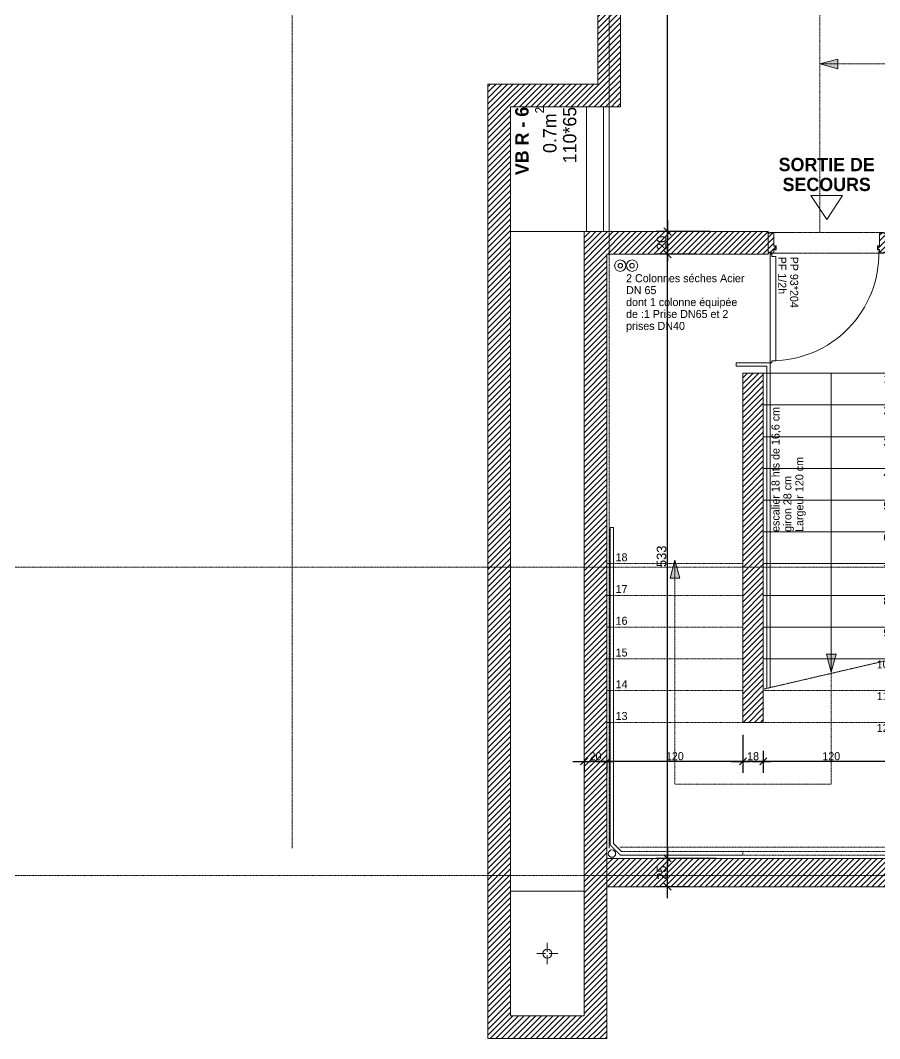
# Model space of a CAD drawing. Header units: centimetres. Extents: x -14085 to 643619, y -47998 to 35592.
# Drawn here: x 6557 to 7315, y 3117 to 4016 of the extents above; entities that cross this region are included whole.
import ezdxf

# ---------------------------------------------------------------- set-up
doc = ezdxf.new("R2010")
doc.units = ezdxf.units.CM
doc.header["$PDMODE"] = 1
doc.header["$PDSIZE"] = -2
for name, pattern in [('ISO-02', [0.75, 0.6, -0.15]), ('Style de ligne -13', [0.147638, 0.098425, -0.049213]), ('Style de ligne -6', [1.04164, 0.625, -0.20828, 0.06943, -0.13893]), ('VW-01', [0.41656, 0.20828, -0.20828])]:
    doc.linetypes.add(name, pattern=pattern)
doc.layers.get('0').update_dxf_attribs({"lineweight": 18, "true_color": 0x848484})
doc.layers.add('01_cote_gen', color=4, linetype='Continuous')
doc.layers.add('AA_COTES', color=2, linetype='Continuous')
for name, color, linetype, lineweight in [('B GÈnÈral_Hatch', 7, 'Continuous', 5), ('B Général', 7, 'Continuous', 5), ('C ANNOTATIONS-cotation', 7, 'Continuous', 5), ('C ANNOTATIONS-cotation_Hatch', 7, 'Continuous', 5), ('C ANNOTATIONS-prestations', 7, 'Continuous', 5), ('C ANNOTATIONS-texte', 7, 'Continuous', 5)]:
    doc.layers.add(name, color=color, linetype=linetype, lineweight=lineweight)
doc.layers.add('C ANNOTATIONS-axes', color=1, linetype='ISO-02', lineweight=13, true_color=0xff0000)
doc.layers.add('C ANNOTATIONS-axes horizontaux', color=1, linetype='VW-01', lineweight=13, true_color=0xff0000)
doc.styles.add('Eurostile', font='')
doc.styles.add('Eurostile (bold)', font='')
doc.styles.add('STYLE2', font='ARIALN.TTF')
doc.styles.get('Eurostile').set_extended_font_data('Eurostile')
doc.styles.get('Eurostile (bold)').set_extended_font_data('Eurostile', bold=True)
doc.dimstyles.new('100é', dxfattribs={"dimtxt": 8.470801, "dimasz": 6.232178, "dimexe": 10, "dimexo": 25, "dimgap": 1, "dimtad": 1, "dimdec": 1, "dimtxsty": 'Eurostile', "dimblk": 'VW_SLASH', "dimblk1": 'VW_SLASH', "dimblk2": 'VW_SLASH', "dimcen": 0, "dimdle": 10, "dimazin": 0, "dimtfac": 1, "dimtdec": 1, "dimtix": 1, "dimtmove": 0, "dimatfit": 0, "dimldrblk": 'VW_FILLEDARROW', "dimfxl": 50.8, "dimfxlon": 1, "dimfrac": 2, "dimtolj": 1, "dimarcsym": 0})
doc.dimstyles.new('JB50', dxfattribs={"dimscale": 0.1, "dimtxt": 150, "dimasz": 15, "dimexe": 0.1, "dimexo": 0.1, "dimgap": 0.09, "dimtad": 1, "dimdec": 1, "dimdsep": 46, "dimtxsty": 'STYLE2', "dimblk1": 'BOND_G', "dimblk2": 'BOND_D', "dimsah": 1, "dimcen": 1.5, "dimdle": 0.01, "dimse1": 1, "dimse2": 1, "dimclrd": 4, "dimclre": 2, "dimclrt": 6, "dimazin": 2, "dimtfac": 2.333333, "dimtdec": 1, "dimtix": 1, "dimtmove": 2, "dimatfit": 3, "dimldrblk": 'BOND_G', "dimfxl": 1, "dimtolj": 1, "dimtzin": 0, "dimarcsym": 0})
pattern_1 = [(45, (0, 0), (2.4253472, -2.6458333), [])]

# ---------------------------------------------------------------- blocks, each defined once
blk = doc.blocks.new('Groupe-1')
at = {"layer": 'B GÈnÈral_Hatch', "linetype": 'Continuous', "lineweight": 0}
blk.add_hatch(color=7, dxfattribs=at).paths.add_polyline_path([(7276.74, 3456.58), (7272.48, 3440.7), (7268.23, 3456.58)])
at = {"layer": 'C ANNOTATIONS-cotation_Hatch', "linetype": 'Continuous', "lineweight": 0}
blk.add_hatch(color=7, dxfattribs=at).paths.add_polyline_path([(7130.23, 3523.51), (7134.48, 3539.39), (7138.74, 3523.51)])
at = {"layer": 'B Général', "color": 7, "linetype": 'Continuous'}
for p, q in [((7212.48, 3704.39), (7332.48, 3704.39)), ((7272.48, 3704.39), (7272.48, 3440.7)), ((7212.48, 3676.39), (7332.48, 3676.39)), ((7212.48, 3648.39), (7332.48, 3648.39)), ((7212.48, 3620.39), (7332.48, 3620.39)), ((7212.48, 3592.39), (7332.48, 3592.39)), ((7212.48, 3564.39), (7332.48, 3564.39)), ((7212.48, 3536.39), (7332.48, 3536.39)), ((7212.48, 3508.39), (7332.48, 3508.39)), ((7212.48, 3480.39), (7332.48, 3480.39)), ((7212.48, 3452.39), (7332.48, 3452.39))]:
    blk.add_line(p, q, dxfattribs=at)
at = {"layer": 'B Général', "color": 7, "linetype": 'VW-01'}
for p, q in [((7074.48, 3536.39), (7194.48, 3536.39)), ((7074.48, 3508.39), (7194.48, 3508.39)), ((7074.48, 3480.39), (7194.48, 3480.39)), ((7074.48, 3452.39), (7194.48, 3452.39)), ((7212.48, 3425.68), (7332.48, 3453.55)), ((7074.48, 3424.39), (7194.48, 3424.39)), ((7212.48, 3424.39), (7332.48, 3424.39)), ((7074.48, 3396.39), (7194.48, 3396.39)), ((7212.48, 3396.39), (7332.48, 3396.39))]:
    blk.add_line(p, q, dxfattribs=at)
at = {"layer": 'B Général', "color": 7, "linetype": 'Continuous', "lineweight": 5, "flags": 128}
blk.add_lwpolyline([(7332.48, 3736.39), (7332.48, 3276.39), (7074.48, 3276.39), (7074.48, 3568.28)], dxfattribs=at)
for points in [[(7326.54, 3736.39), (7326.51, 3452.16), (7329.48, 3452.85), (7329.48, 3736.39)], [(7218.43, 3713.57), (7188.54, 3713.57), (7188.54, 3710.62), (7215.49, 3710.62), (7215.49, 3695.2), (7215.49, 3695.2), (7215.49, 3426.38), (7218.46, 3427.07)]]:
    blk.add_lwpolyline(points, close=True, dxfattribs=at)
at = {"layer": 'B Général', "color": 7, "linetype": 'Continuous', "flags": 128}
blk.add_lwpolyline([(7332.48, 3453.55), (7332.48, 3704.39), (7212.48, 3704.39), (7212.48, 3425.68)], dxfattribs=at)
at = {"layer": 'B Général', "color": 7, "linetype": 'VW-01', "flags": 128}
blk.add_lwpolyline([(7329.48, 3452.85), (7326.51, 3452.16), (7326.48, 3282.39), (7087.56, 3282.39), (7080.48, 3289.46), (7080.48, 3568.28), (7077.48, 3568.28), (7077.48, 3288.22), (7086.31, 3279.39), (7329.48, 3279.39)], close=True, dxfattribs=at)
at = {"layer": 'B Général', "color": 7, "lineweight": 5, "flags": 128}
blk.add_lwpolyline([(7276.74, 3456.58), (7272.48, 3440.7), (7268.23, 3456.58)], close=True, dxfattribs=at)
at = {"layer": 'B Général', "color": 7, "linetype": 'Continuous', "lineweight": 5}
blk.add_circle((7079, 3280.64), 3.25, dxfattribs=at)
at = {"layer": 'C ANNOTATIONS-cotation', "color": 7, "linetype": 'VW-01', "lineweight": 5, "flags": 128}
blk.add_lwpolyline([(7080.48, 3289.46), (7080.48, 3568.28), (7077.48, 3568.28), (7077.48, 3288.22), (7086.31, 3279.39), (7194.48, 3279.39), (7194.48, 3282.39), (7087.56, 3282.39)], close=True, dxfattribs=at)
at = {"layer": 'C ANNOTATIONS-cotation', "color": 7, "lineweight": 5, "flags": 128}
blk.add_lwpolyline([(7130.23, 3523.51), (7134.48, 3539.39), (7138.74, 3523.51)], close=True, dxfattribs=at)
at = {"layer": 'C ANNOTATIONS-cotation', "color": 7, "linetype": 'VW-01', "lineweight": 5, "flags": 128}
blk.add_lwpolyline([(7134.48, 3539.39), (7134.48, 3342), (7272.48, 3342), (7272.48, 3440.78)], dxfattribs=at)
at = {"layer": 'C ANNOTATIONS-prestations', "attachment_point": 2, "line_spacing_factor": 0.894142, "style": 'Eurostile'}
for s, insert, char_height in [('1', (7321.04, 3703.09), 7.06), ('2', (7321.04, 3675.09), 7.06), ('3', (7321.04, 3647.09), 7.06), ('4', (7321.04, 3619.09), 7.06), ('5', (7321.04, 3591.09), 7.06), ('6', (7321.04, 3563.09), 7.06), ('18', (7087.47, 3545.56), 7.059), ('7', (7321.04, 3535.09), 7.06), ('17', (7087.47, 3517.56), 7.059), ('8', (7321.04, 3507.09), 7.06), ('16', (7087.47, 3489.56), 7.059), ('9', (7321.04, 3479.09), 7.06), ('15', (7087.47, 3461.56), 7.059), ('10', (7317.79, 3451.09), 7.059), ('14', (7087.47, 3433.56), 7.059), ('11', (7317.79, 3423.09), 7.059), ('13', (7087.47, 3405.56), 7.059), ('12', (7317.79, 3395.09), 7.059)]:
    blk.add_mtext(s, dxfattribs=dict(at, insert=insert, char_height=char_height))
blk = doc.blocks.new('PP 93_204 PF1_2h mur20')
at = {"layer": 'B GÈnÈral_Hatch', "linetype": 'Continuous', "lineweight": 5}
h = blk.add_hatch(dxfattribs=at)
h.set_pattern_fill('50_BETON', style=0, pattern_type=2)
h.set_pattern_definition(pattern_1)
edge = h.paths.add_edge_path()
edge.add_line((-51.6, -8.95), (-50.94, -8.37))
edge.add_line((-50.94, -8.37), (-50.93, -8.36))
edge.add_arc((-50.79, -8.52), 0.2, 48.99091, 131.00909, ccw=False)
edge.add_line((-50.66, -8.36), (-50.65, -8.37))
edge.add_line((-50.65, -8.37), (-50.1, -8.86))
edge.add_line((-50.1, -8.86), (-50.1, -8.86))
edge.add_arc((-50.06, -8.82), 0.05, 228.99091, 270)
edge.add_line((-50.06, -8.87), (-50.06, -8.87))
edge.add_line((-50.06, -8.87), (-46.7, -8.87))
edge.add_line((-46.7, -8.87), (-46.69, -8.87))
edge.add_arc((-46.69, -8.83), 0.0435, 270, 360)
edge.add_line((-46.65, -8.83), (-46.65, 2.7))
edge.add_arc((-46.48, 2.7), 0.174, 90, 180, ccw=False)
edge.add_line((-46.48, 2.87), (-46.45, 2.87))
edge.add_line((-46.45, 2.87), (-44.9, 2.87))
edge.add_line((-44.9, 2.87), (-44.89, 2.87))
edge.add_arc((-44.89, 2.91), 0.0435, 270, 360)
edge.add_line((-44.85, 2.91), (-44.85, 5.96))
edge.add_arc((-44.89, 5.96), 0.0435, 0, 90)
edge.add_line((-44.89, 6), (-44.9, 6))
edge.add_line((-44.9, 6), (-46.45, 6))
edge.add_line((-46.45, 6), (-46.48, 6))
edge.add_arc((-46.48, 6.17), 0.174, 180, 270, ccw=False)
edge.add_line((-46.65, 6.17), (-46.65, 8.83))
edge.add_arc((-46.69, 8.83), 0.0435, 0, 90)
edge.add_line((-46.69, 8.87), (-46.7, 8.87))
edge.add_line((-46.7, 8.87), (-50.06, 8.87))
edge.add_line((-50.06, 8.87), (-50.06, 8.87))
edge.add_arc((-50.06, 8.82), 0.05, 90, 131.00909)
edge.add_line((-50.1, 8.86), (-50.1, 8.86))
edge.add_line((-50.1, 8.86), (-50.65, 8.37))
edge.add_line((-50.65, 8.37), (-50.66, 8.37))
edge.add_arc((-50.79, 8.52), 0.2, 233.09668, 311.00909, ccw=False)
edge.add_line((-50.91, 8.36), (-50.92, 8.36))
edge.add_line((-50.92, 8.36), (-51.44, 8.81))
edge.add_line((-51.44, 8.81), (-51.44, 8.81))
edge.add_line((-51.44, 8.81), (-51.6, 8.95))
edge.add_line((-51.6, 8.95), (-51.6, -8.95))
h = blk.add_hatch(dxfattribs=at)
h.set_pattern_fill('50_BETON', style=0, pattern_type=2)
h.set_pattern_definition(pattern_1)
edge = h.paths.add_edge_path()
edge.add_line((51.6, -8.95), (50.94, -8.37))
edge.add_line((50.94, -8.37), (50.93, -8.36))
edge.add_arc((50.79, -8.52), 0.2, 48.99091, 131.00909)
edge.add_line((50.66, -8.36), (50.65, -8.37))
edge.add_line((50.65, -8.37), (50.1, -8.86))
edge.add_line((50.1, -8.86), (50.1, -8.86))
edge.add_arc((50.06, -8.82), 0.05, 270, 311.00909, ccw=False)
edge.add_line((50.06, -8.87), (50.06, -8.87))
edge.add_line((50.06, -8.87), (46.7, -8.87))
edge.add_line((46.7, -8.87), (46.69, -8.87))
edge.add_arc((46.69, -8.83), 0.0435, 180, 270, ccw=False)
edge.add_line((46.65, -8.83), (46.65, 2.7))
edge.add_arc((46.48, 2.7), 0.174, 0, 90)
edge.add_line((46.48, 2.87), (46.45, 2.87))
edge.add_line((46.45, 2.87), (44.9, 2.87))
edge.add_line((44.9, 2.87), (44.89, 2.87))
edge.add_arc((44.89, 2.91), 0.0435, 180, 270, ccw=False)
edge.add_line((44.85, 2.91), (44.85, 5.96))
edge.add_arc((44.89, 5.96), 0.0435, 90, 180, ccw=False)
edge.add_line((44.89, 6), (44.9, 6))
edge.add_line((44.9, 6), (46.45, 6))
edge.add_line((46.45, 6), (46.48, 6))
edge.add_arc((46.48, 6.17), 0.174, 270, 360)
edge.add_line((46.65, 6.17), (46.65, 8.83))
edge.add_arc((46.69, 8.83), 0.0435, 90, 180, ccw=False)
edge.add_line((46.69, 8.87), (46.7, 8.87))
edge.add_line((46.7, 8.87), (50.06, 8.87))
edge.add_line((50.06, 8.87), (50.06, 8.87))
edge.add_arc((50.06, 8.82), 0.05, 48.99091, 90, ccw=False)
edge.add_line((50.1, 8.86), (50.1, 8.86))
edge.add_line((50.1, 8.86), (50.65, 8.37))
edge.add_line((50.65, 8.37), (50.66, 8.37))
edge.add_arc((50.79, 8.52), 0.2, 228.99091, 306.90332)
edge.add_line((50.91, 8.36), (50.92, 8.36))
edge.add_line((50.92, 8.36), (51.44, 8.81))
edge.add_line((51.44, 8.81), (51.44, 8.81))
edge.add_line((51.44, 8.81), (51.6, 8.95))
edge.add_line((51.6, 8.95), (51.6, -8.95))
at = {"layer": 'B Général', "linetype": 'Style de ligne -13', "lineweight": 5}
for p, q in [((46.7, 9), (-46.7, 9)), ((46.7, -9), (-46.7, -9))]:
    blk.add_line(p, q, dxfattribs=at)
at = {"layer": 'B Général', "color": 7, "linetype": 'Continuous', "lineweight": 5, "flags": 128}
blk.add_lwpolyline([(45, 12), (48.5, 12), (48.5, 10), (50, 10), (50.01, 106), (48.51, 106), (48.51, 104), (45.01, 104)], close=True, dxfattribs=at)
at = {"layer": 'B Général', "linetype": 'Continuous', "lineweight": 5, "flags": 128}
for points in [[(-46.5, 8.83), (-46.5, 6.17, 0.414214), (-46.46, 6.13), (-46.45, 6.13), (-44.9, 6.13), (-44.87, 6.13, -0.414214), (-44.7, 5.96), (-44.7, 2.91, -0.414214), (-44.87, 2.74), (-44.9, 2.74), (-46.45, 2.74), (-46.46, 2.74, 0.414214), (-46.5, 2.7), (-46.5, -8.83, -0.414214), (-46.67, -9), (-46.7, -9), (-50.06, -9), (-50.07, -9, -0.18087), (-50.2, -8.95), (-50.2, -8.95), (-50.76, -8.47), (-50.76, -8.46, 0.373975), (-50.83, -8.46), (-50.83, -8.47), (-51.49, -9.04), (-51.6, -8.95), (-50.94, -8.37), (-50.93, -8.36, -0.373975), (-50.66, -8.36), (-50.65, -8.37), (-50.1, -8.86), (-50.1, -8.86, 0.18087), (-50.06, -8.87), (-50.06, -8.87), (-46.7, -8.87), (-46.69, -8.87, 0.414214), (-46.65, -8.83), (-46.65, 2.7, -0.414214), (-46.48, 2.87), (-46.45, 2.87), (-44.9, 2.87), (-44.89, 2.87, 0.414214), (-44.85, 2.91), (-44.85, 5.96, 0.414214), (-44.89, 6), (-44.9, 6), (-46.45, 6), (-46.48, 6, -0.414214), (-46.65, 6.17), (-46.65, 8.83, 0.414214), (-46.69, 8.87), (-46.7, 8.87), (-50.06, 8.87), (-50.06, 8.87, 0.18087), (-50.1, 8.86), (-50.1, 8.86), (-50.65, 8.37), (-50.66, 8.37, -0.353689), (-50.91, 8.36), (-50.92, 8.36), (-51.44, 8.81), (-51.44, 8.81), (-51.6, 8.95), (-51.49, 9.04), (-50.88, 8.51, 0.385556), (-50.77, 8.46), (-50.76, 8.47), (-50.2, 8.95), (-50.2, 8.95, -0.18087), (-50.07, 9), (-50.06, 9), (-46.7, 9), (-46.67, 9, -0.414214)], [(46.5, 8.83), (46.5, 6.17, -0.414214), (46.46, 6.13), (46.45, 6.13), (44.9, 6.13), (44.87, 6.13, 0.414214), (44.7, 5.96), (44.7, 2.91, 0.414214), (44.87, 2.74), (44.9, 2.74), (46.45, 2.74), (46.46, 2.74, -0.414214), (46.5, 2.7), (46.5, -8.83, 0.414214), (46.67, -9), (46.7, -9), (50.06, -9), (50.07, -9, 0.18087), (50.2, -8.95), (50.2, -8.95), (50.76, -8.47), (50.76, -8.46, -0.373975), (50.83, -8.46), (50.83, -8.47), (51.49, -9.04), (51.6, -8.95), (50.94, -8.37), (50.93, -8.36, 0.373975), (50.66, -8.36), (50.65, -8.37), (50.1, -8.86), (50.1, -8.86, -0.18087), (50.06, -8.87), (50.06, -8.87), (46.7, -8.87), (46.69, -8.87, -0.414214), (46.65, -8.83), (46.65, 2.7, 0.414214), (46.48, 2.87), (46.45, 2.87), (44.9, 2.87), (44.89, 2.87, -0.414214), (44.85, 2.91), (44.85, 5.96, -0.414214), (44.89, 6), (44.9, 6), (46.45, 6), (46.48, 6, 0.414214), (46.65, 6.17), (46.65, 8.83, -0.414214), (46.69, 8.87), (46.7, 8.87), (50.06, 8.87), (50.06, 8.87, -0.18087), (50.1, 8.86), (50.1, 8.86), (50.65, 8.37), (50.66, 8.37, 0.353689), (50.91, 8.36), (50.92, 8.36), (51.44, 8.81), (51.44, 8.81), (51.6, 8.95), (51.49, 9.04), (50.88, 8.51, -0.385556), (50.77, 8.46), (50.76, 8.47), (50.2, 8.95), (50.2, 8.95, 0.18087), (50.07, 9), (50.06, 9), (46.7, 9), (46.67, 9, 0.414214)]]:
    blk.add_lwpolyline(points, format="xyb", close=True, dxfattribs=at)
at = {"layer": 'B Général', "color": 250, "linetype": 'Continuous', "lineweight": 5, "true_color": 0x444444, "flags": 128}
blk.add_lwpolyline([(0, -20.5), (-14, -41.85), (14, -41.85)], close=True, dxfattribs=at)
at = {"layer": 'B Général', "linetype": 'Continuous', "lineweight": 5}
blk.add_circle((48.5, 9.5), 0.5, dxfattribs=at)
at = {"layer": 'B Général', "color": 7, "linetype": 'Continuous', "lineweight": 5}
blk.add_arc((48.5, 9.5), 94.5, 90, 181.23226, dxfattribs=at)
at = {"layer": 'C ANNOTATIONS-prestations', "insert": (25.17, 12.23), "char_height": 7.059, "attachment_point": 1, "rotation": 90, "line_spacing_factor": 0.894142, "style": 'Eurostile'}
blk.add_mtext('PP 93*204\\PPF 1/2h\\P', dxfattribs=at)
blk = doc.blocks.new('axes 2')
at = {"layer": 'B Général', "color": 1, "linetype": 'Style de ligne -6', "lineweight": 13}
for p, q in [((-868.925, -1173.93), (-868.925, 1361.07)), ((-589.328, -1173.93), (-589.328, 1361.07))]:
    blk.add_line(p, q, dxfattribs=at)
at = {"layer": 'C ANNOTATIONS-axes horizontaux', "color": 5, "true_color": 0x0000ff}
for p, q in [((4705, -925.93), (-4705, -925.93)), ((4705, -1197.93), (-4705, -1197.93))]:
    blk.add_line(p, q, dxfattribs=at)
blk = doc.blocks.new('VW_SLASH')
at = {"color": 0, "linetype": 'ByBlock', "lineweight": -2}
blk.add_line((1.6, 0), (-1, 0), dxfattribs=at)
at = {"color": 0, "lineweight": 20, "flags": 128}
blk.add_lwpolyline([(0.5, 0.5), (-0.5, -0.5)], dxfattribs=at)
blk = doc.blocks.new('*D202')
at = {"layer": 'C ANNOTATIONS-cotation', "color": 0, "linetype": 'Continuous', "lineweight": -2, "transparency": 16777216}
for p, q in [((7054.48, 3362), (7054.48, 3352)), ((7068.25, 3362), (7060.72, 3362)), ((7074.48, 3362), (7074.48, 3352))]:
    blk.add_line(p, q, dxfattribs=at)
at = {"layer": 'Defpoints', "color": 0, "linetype": 'Continuous', "lineweight": 0, "transparency": 16777216}
for p in [(7054.48, 3374.5), (7074.48, 3371.35), (7054.48, 3362)]:
    blk.add_point(p, dxfattribs=at)
at = {"layer": 'C ANNOTATIONS-cotation', "color": 0, "linetype": 'Continuous', "lineweight": -2, "transparency": 16777216, "xscale": 6.232177734375, "yscale": 6.232177734375, "zscale": 6.232177734375, "rotation": 180}
blk.add_blockref('VW_SLASH', (7054.48, 3362), dxfattribs=at)
at = {"layer": 'C ANNOTATIONS-cotation', "color": 0, "linetype": 'Continuous', "lineweight": -2, "transparency": 16777216, "xscale": 6.232177734375, "yscale": 6.232177734375, "zscale": 6.232177734375}
blk.add_blockref('VW_SLASH', (7074.48, 3362), dxfattribs=at)
at = {"layer": 'C ANNOTATIONS-cotation', "color": 0, "linetype": 'Continuous', "lineweight": 5, "transparency": 16777216, "insert": (7064.48, 3366.53), "char_height": 7.059, "attachment_point": 5, "style": 'Eurostile'}
blk.add_mtext('\\A1;20', dxfattribs=at)
blk = doc.blocks.new('VW_FILLEDARROW')
at = {"linetype": 'Continuous', "lineweight": 0}
blk.add_hatch(color=0, dxfattribs=at).paths.add_polyline_path([(-1.6, 0.43), (0, 0), (-1.6, -0.43)])
at = {"color": 0, "lineweight": 5, "flags": 128}
blk.add_lwpolyline([(-1.6, 0.43), (0, 0), (-1.6, -0.43)], close=True, dxfattribs=at)
blk = doc.blocks.new('*D203')
at = {"layer": 'C ANNOTATIONS-cotation', "color": 0, "linetype": 'Continuous', "lineweight": -2, "transparency": 16777216}
for p, q in [((7194.48, 3385.43), (7194.48, 3352)), ((7074.48, 3362), (7074.48, 3352)), ((7188.25, 3362), (7080.72, 3362))]:
    blk.add_line(p, q, dxfattribs=at)
at = {"layer": 'Defpoints', "color": 0, "linetype": 'Continuous', "lineweight": 0, "transparency": 16777216}
for p in [(7194.48, 3410.43), (7074.48, 3371.35), (7074.48, 3362)]:
    blk.add_point(p, dxfattribs=at)
at = {"layer": 'C ANNOTATIONS-cotation', "color": 0, "linetype": 'Continuous', "lineweight": -2, "transparency": 16777216, "xscale": 6.232177734375, "yscale": 6.232177734375, "zscale": 6.232177734375, "rotation": 180}
blk.add_blockref('VW_SLASH', (7074.48, 3362), dxfattribs=at)
at = {"layer": 'C ANNOTATIONS-cotation', "color": 0, "linetype": 'Continuous', "lineweight": -2, "transparency": 16777216, "xscale": 6.232177734375, "yscale": 6.232177734375, "zscale": 6.232177734375}
blk.add_blockref('VW_SLASH', (7194.48, 3362), dxfattribs=at)
at = {"layer": 'C ANNOTATIONS-cotation', "color": 0, "linetype": 'Continuous', "lineweight": 5, "transparency": 16777216, "insert": (7134.48, 3366.53), "char_height": 7.059, "attachment_point": 5, "style": 'Eurostile'}
blk.add_mtext('\\A1;120', dxfattribs=at)
blk = doc.blocks.new('*D204')
at = {"layer": 'C ANNOTATIONS-cotation', "color": 0, "linetype": 'Continuous', "lineweight": -2, "transparency": 16777216}
for p, q in [((7194.48, 3385.43), (7194.48, 3352)), ((7212.48, 3371.39), (7212.48, 3352)), ((7206.25, 3362), (7200.72, 3362))]:
    blk.add_line(p, q, dxfattribs=at)
at = {"layer": 'Defpoints', "color": 0, "linetype": 'Continuous', "lineweight": 0, "transparency": 16777216}
for p in [(7194.48, 3410.43), (7212.48, 3396.39), (7194.48, 3362)]:
    blk.add_point(p, dxfattribs=at)
at = {"layer": 'C ANNOTATIONS-cotation', "color": 0, "linetype": 'Continuous', "lineweight": -2, "transparency": 16777216, "xscale": 6.232177734375, "yscale": 6.232177734375, "zscale": 6.232177734375, "rotation": 180}
blk.add_blockref('VW_SLASH', (7194.48, 3362), dxfattribs=at)
at = {"layer": 'C ANNOTATIONS-cotation', "color": 0, "linetype": 'Continuous', "lineweight": -2, "transparency": 16777216, "xscale": 6.232177734375, "yscale": 6.232177734375, "zscale": 6.232177734375}
blk.add_blockref('VW_SLASH', (7212.48, 3362), dxfattribs=at)
at = {"layer": 'C ANNOTATIONS-cotation', "color": 0, "linetype": 'Continuous', "lineweight": 5, "transparency": 16777216, "insert": (7203.48, 3366.53), "char_height": 7.059, "attachment_point": 5, "style": 'Eurostile'}
blk.add_mtext('\\A1;18', dxfattribs=at)
blk = doc.blocks.new('*D205')
at = {"layer": 'C ANNOTATIONS-cotation', "color": 0, "linetype": 'Continuous', "lineweight": -2, "transparency": 16777216}
for p, q in [((7212.48, 3371.39), (7212.48, 3352)), ((7326.25, 3362), (7218.72, 3362)), ((7332.48, 3362), (7332.48, 3352))]:
    blk.add_line(p, q, dxfattribs=at)
at = {"layer": 'Defpoints', "color": 0, "linetype": 'Continuous', "lineweight": 0, "transparency": 16777216}
for p in [(7212.48, 3396.39), (7332.48, 3386.5), (7212.48, 3362)]:
    blk.add_point(p, dxfattribs=at)
at = {"layer": 'C ANNOTATIONS-cotation', "color": 0, "linetype": 'Continuous', "lineweight": -2, "transparency": 16777216, "xscale": 6.232177734375, "yscale": 6.232177734375, "zscale": 6.232177734375, "rotation": 180}
blk.add_blockref('VW_SLASH', (7212.48, 3362), dxfattribs=at)
at = {"layer": 'C ANNOTATIONS-cotation', "color": 0, "linetype": 'Continuous', "lineweight": -2, "transparency": 16777216, "xscale": 6.232177734375, "yscale": 6.232177734375, "zscale": 6.232177734375}
blk.add_blockref('VW_SLASH', (7332.48, 3362), dxfattribs=at)
at = {"layer": 'C ANNOTATIONS-cotation', "color": 0, "linetype": 'Continuous', "lineweight": 5, "transparency": 16777216, "insert": (7272.48, 3366.53), "char_height": 7.059, "attachment_point": 5, "style": 'Eurostile'}
blk.add_mtext('\\A1;120', dxfattribs=at)
blk = doc.blocks.new('*D216')
at = {"layer": 'C ANNOTATIONS-cotation', "color": 0, "linetype": 'Continuous', "lineweight": -2, "transparency": 16777216}
for p, q in [((7170.5, 4380.39), (7118, 4380.39)), ((7128, 3835.62), (7128, 4374.16)), ((7165.19, 3829.39), (7118, 3829.39))]:
    blk.add_line(p, q, dxfattribs=at)
at = {"layer": 'Defpoints', "color": 0, "linetype": 'Continuous', "lineweight": 0, "transparency": 16777216}
for p in [(7128, 4380.39), (7195.5, 4380.39), (7190.19, 3829.39)]:
    blk.add_point(p, dxfattribs=at)
at = {"layer": 'C ANNOTATIONS-cotation', "color": 0, "linetype": 'Continuous', "lineweight": -2, "transparency": 16777216, "xscale": 6.232177734375, "yscale": 6.232177734375, "zscale": 6.232177734375}
for p, rotation in [((7128, 4380.39), 90), ((7128, 3829.39), 270)]:
    blk.add_blockref('VW_SLASH', p, dxfattribs=dict(at, rotation=rotation))
at = {"layer": 'C ANNOTATIONS-cotation', "color": 0, "linetype": 'Continuous', "lineweight": 5, "transparency": 16777216, "insert": (7122.76, 4104.89), "char_height": 8.471, "attachment_point": 5, "rotation": 90, "style": 'Eurostile'}
blk.add_mtext('\\A1;551', dxfattribs=at)
blk = doc.blocks.new('*D217')
at = {"layer": 'C ANNOTATIONS-cotation', "color": 0, "linetype": 'Continuous', "lineweight": -2, "transparency": 16777216}
for p, q in [((7165.19, 3829.39), (7118, 3829.39)), ((7128, 3815.62), (7128, 3823.16)), ((7153.64, 3809.39), (7118, 3809.39))]:
    blk.add_line(p, q, dxfattribs=at)
at = {"layer": 'Defpoints', "color": 0, "linetype": 'Continuous', "lineweight": 0, "transparency": 16777216}
for p in [(7128, 3829.39), (7190.19, 3829.39), (7178.64, 3809.39)]:
    blk.add_point(p, dxfattribs=at)
at = {"layer": 'C ANNOTATIONS-cotation', "color": 0, "linetype": 'Continuous', "lineweight": -2, "transparency": 16777216, "xscale": 6.232177734375, "yscale": 6.232177734375, "zscale": 6.232177734375}
for p, rotation in [((7128, 3829.39), 90), ((7128, 3809.39), 270)]:
    blk.add_blockref('VW_SLASH', p, dxfattribs=dict(at, rotation=rotation))
at = {"layer": 'C ANNOTATIONS-cotation', "color": 0, "linetype": 'Continuous', "lineweight": 5, "transparency": 16777216, "insert": (7122.76, 3819.39), "char_height": 8.471, "attachment_point": 5, "rotation": 90, "style": 'Eurostile'}
blk.add_mtext('\\A1;20', dxfattribs=at)
blk = doc.blocks.new('*D218')
at = {"layer": 'C ANNOTATIONS-cotation', "color": 0, "linetype": 'Continuous', "lineweight": -2, "transparency": 16777216}
for p, q in [((7153.64, 3809.39), (7118, 3809.39)), ((7128, 3282.62), (7128, 3803.16)), ((7171, 3276.39), (7118, 3276.39))]:
    blk.add_line(p, q, dxfattribs=at)
at = {"layer": 'Defpoints', "color": 0, "linetype": 'Continuous', "lineweight": 0, "transparency": 16777216}
for p in [(7128, 3809.39), (7178.64, 3809.39), (7196, 3276.39)]:
    blk.add_point(p, dxfattribs=at)
at = {"layer": 'C ANNOTATIONS-cotation', "color": 0, "linetype": 'Continuous', "lineweight": -2, "transparency": 16777216, "xscale": 6.232177734375, "yscale": 6.232177734375, "zscale": 6.232177734375}
for p, rotation in [((7128, 3809.39), 90), ((7128, 3276.39), 270)]:
    blk.add_blockref('VW_SLASH', p, dxfattribs=dict(at, rotation=rotation))
at = {"layer": 'C ANNOTATIONS-cotation', "color": 0, "linetype": 'Continuous', "lineweight": 5, "transparency": 16777216, "insert": (7122.76, 3542.89), "char_height": 8.471, "attachment_point": 5, "rotation": 90, "style": 'Eurostile'}
blk.add_mtext('\\A1;533', dxfattribs=at)
blk = doc.blocks.new('*D219')
at = {"layer": 'C ANNOTATIONS-cotation', "color": 0, "linetype": 'Continuous', "lineweight": -2, "transparency": 16777216}
for p, q in [((7171, 3276.39), (7118, 3276.39)), ((7128, 3257.62), (7128, 3270.16)), ((7146, 3251.39), (7118, 3251.39))]:
    blk.add_line(p, q, dxfattribs=at)
at = {"layer": 'Defpoints', "color": 0, "linetype": 'Continuous', "lineweight": 0, "transparency": 16777216}
for p in [(7128, 3276.39), (7196, 3276.39), (7171, 3251.39)]:
    blk.add_point(p, dxfattribs=at)
at = {"layer": 'C ANNOTATIONS-cotation', "color": 0, "linetype": 'Continuous', "lineweight": -2, "transparency": 16777216, "xscale": 6.232177734375, "yscale": 6.232177734375, "zscale": 6.232177734375}
for p, rotation in [((7128, 3276.39), 90), ((7128, 3251.39), 270)]:
    blk.add_blockref('VW_SLASH', p, dxfattribs=dict(at, rotation=rotation))
at = {"layer": 'C ANNOTATIONS-cotation', "color": 0, "linetype": 'Continuous', "lineweight": 5, "transparency": 16777216, "insert": (7122.76, 3263.89), "char_height": 8.471, "attachment_point": 5, "rotation": 90, "style": 'Eurostile'}
blk.add_mtext('\\A1;25', dxfattribs=at)
blk = doc.blocks.new('Groupe-117-1')
at = {"layer": 'B Général', "color": 7, "lineweight": 18}
for p, q in [((7021.98, 3194.01), (7021.98, 3201.82)), ((7020.42, 3192.45), (7012.61, 3192.45)), ((7021.98, 3190.89), (7021.98, 3183.07)), ((7023.55, 3192.45), (7031.36, 3192.45))]:
    blk.add_line(p, q, dxfattribs=at)
blk.add_circle((7021.98, 3192.45), 3.91, dxfattribs=at)
blk = doc.blocks.new('xi.colonneef')
at = {"layer": 'B Général', "color": 7, "lineweight": 18}
for radius in [5, 2]:
    blk.add_circle((0, 0), radius, dxfattribs=at)
blk = doc.blocks.new('BOND_G')
at = {"layer": 'AA_COTES', "color": 0}
for p, q in [((0, -5), (0, 15)), ((5, 0), (-5, 0)), ((1.77, 1.77), (-1.77, -1.77))]:
    blk.add_line(p, q, dxfattribs=at)
blk = doc.blocks.new('BOND_D')
at = {"layer": 'AA_COTES', "color": 0}
for p, q in [((5, 0), (-5, 0)), ((-1.77, -1.77), (1.77, 1.77)), ((0, 5), (0, -15))]:
    blk.add_line(p, q, dxfattribs=at)
blk = doc.blocks.new('*D1680')
at = {"layer": '01_cote_gen', "color": 4, "lineweight": -2, "transparency": 16777216}
blk.add_line((-22.5, 3720.86), (-22.5, 4438.89), dxfattribs=at)
at = {"layer": 'Defpoints', "color": 0, "lineweight": 0, "transparency": 16777216}
for p in [(-22.5, 4440.39), (0, 4440.39), (52858.64, 3719.36)]:
    blk.add_point(p, dxfattribs=at)
at = {"layer": '01_cote_gen', "color": 4, "lineweight": -2, "transparency": 16777216, "xscale": 1.5, "yscale": 1.5, "zscale": 1.5}
for name, p, rotation in [('BOND_D', (-22.5, 4440.39), 90), ('BOND_G', (-22.5, 3719.36), 270)]:
    blk.add_blockref(name, p, dxfattribs=dict(at, rotation=rotation))
at = {"layer": '01_cote_gen', "color": 6, "lineweight": 0, "transparency": 16777216, "insert": (-30.04, 4079.87), "char_height": 15, "attachment_point": 5, "rotation": 90, "style": 'STYLE2'}
blk.add_mtext('\\A1;721', dxfattribs=at)

msp = doc.modelspace()

# ---------------------------------------------------------------- hatches: boundary and pattern name
at = {"layer": 'B GÈnÈral_Hatch', "linetype": 'Continuous', "lineweight": 5}
h = msp.add_hatch(dxfattribs=at)
h.set_pattern_fill('50_BETON', style=0, pattern_type=2)
h.set_pattern_definition(pattern_1)
h.paths.add_polyline_path([(7086.48, 4884.39), (7066.48, 4909.39), (7066.48, 3959.39), (7086.48, 3939.39)])
at = {"layer": 'B GÈnÈral_Hatch', "linetype": 'Continuous', "lineweight": 0}
msp.add_hatch(color=7, dxfattribs=at).paths.add_polyline_path([(7278.37, 3972.94), (7262.5, 3977.19), (7278.37, 3981.44)])
at = {"layer": 'B GÈnÈral_Hatch', "linetype": 'Continuous', "lineweight": 5}
h = msp.add_hatch(dxfattribs=at)
h.set_pattern_fill('50_BETON', style=0, pattern_type=2)
h.set_pattern_definition(pattern_1)
h.paths.add_polyline_path([(6969.49, 3117.45), (6989.49, 3137.45), (6989.49, 3939.39), (6969.49, 3959.39)])
h = msp.add_hatch(dxfattribs=at)
h.set_pattern_fill('50_BETON', style=0, pattern_type=2)
h.set_pattern_definition(pattern_1)
h.paths.add_polyline_path([(7086.48, 3939.39), (7066.48, 3959.39), (6969.49, 3959.39), (6989.49, 3939.39)])
h = msp.add_hatch(dxfattribs=at)
h.set_pattern_fill('50_BETON', style=0, pattern_type=2)
h.set_pattern_definition(pattern_1)
h.paths.add_polyline_path([(7216.84, 3829.39), (7054.48, 3829.39), (7074.48, 3809.39), (7216.84, 3809.39)])
h = msp.add_hatch(dxfattribs=at)
h.set_pattern_fill('50_BETON', style=0, pattern_type=2)
h.set_pattern_definition(pattern_1)
h.paths.add_polyline_path([(7074.48, 3809.39), (7054.48, 3829.39), (7054.48, 3137.45), (7074.48, 3117.45)])
h = msp.add_hatch(dxfattribs=at)
h.set_pattern_fill('50_BETON', style=0, pattern_type=2)
h.set_pattern_definition(pattern_1)
h.paths.add_polyline_path([(7212.48, 3704.39), (7194.48, 3704.39), (7194.48, 3396.39), (7212.48, 3396.39)])
h = msp.add_hatch(dxfattribs=at)
h.set_pattern_fill('50_BETON', style=0, pattern_type=2)
h.set_pattern_definition(pattern_1)
h.paths.add_polyline_path([(8426.48, 3251.39), (8426.48, 3276.39), (7074.48, 3276.39), (7074.48, 3251.39)])
h = msp.add_hatch(dxfattribs=at)
h.set_pattern_fill('50_BETON', style=0, pattern_type=2)
h.set_pattern_definition(pattern_1)
h.paths.add_polyline_path([(6989.49, 3137.45), (6969.49, 3117.45), (7074.48, 3117.45), (7054.48, 3137.45)])

# ---------------------------------------------------------------- linework, layer by layer
at = {"layer": 'B Général', "color": 7, "linetype": 'Continuous', "lineweight": 18}
for p, q in [((7066.48, 3959.39), (7066.48, 4909.39)), ((7086.48, 3939.39), (7086.48, 4380.39)), ((6969.49, 3959.39), (6969.49, 3117.45)), ((6969.49, 3959.39), (7066.48, 3959.39)), ((6989.49, 3939.39), (6989.49, 3137.45)), ((6989.49, 3939.39), (7086.48, 3939.39)), ((7054.48, 3829.39), (7216.84, 3829.39)), ((7054.48, 3137.45), (7054.48, 3829.39)), ((7074.48, 3809.39), (7216.84, 3809.39)), ((7074.48, 3117.45), (7074.48, 3809.39)), ((7194.48, 3704.39), (7194.48, 3396.39)), ((7212.48, 3704.39), (7212.48, 3396.39)), ((7074.48, 3276.39), (7612.48, 3276.39)), ((7074.48, 3251.39), (7719, 3251.39)), ((7054.48, 3137.45), (6989.49, 3137.45)), ((7074.48, 3117.45), (6969.49, 3117.45))]:
    msp.add_line(p, q, dxfattribs=at)
at = {"layer": 'B Général', "color": 7, "linetype": 'Continuous', "lineweight": 5}
for p, q in [((7066.48, 3959.39), (7066.48, 4909.39)), ((7086.48, 3939.39), (7086.48, 4380.39)), ((6969.49, 3959.39), (6969.49, 3117.45)), ((6969.49, 3959.39), (7066.48, 3959.39)), ((6989.49, 3939.39), (6989.49, 3137.45)), ((6989.49, 3939.39), (7086.48, 3939.39)), ((7054.48, 3829.39), (7216.84, 3829.39)), ((7054.48, 3137.45), (7054.48, 3829.39)), ((7216.84, 3809.39), (7216.84, 3829.39)), ((7074.48, 3809.39), (7216.84, 3809.39)), ((7074.48, 3117.45), (7074.48, 3809.39)), ((7194.48, 3704.39), (7194.48, 3396.39)), ((7194.48, 3704.39), (7212.48, 3704.39)), ((7212.48, 3704.39), (7212.48, 3396.39)), ((7194.48, 3396.39), (7212.48, 3396.39)), ((7074.48, 3276.39), (7612.48, 3276.39)), ((7074.48, 3251.39), (7719, 3251.39)), ((7054.48, 3137.45), (6989.49, 3137.45)), ((7074.48, 3117.45), (6969.49, 3117.45))]:
    msp.add_line(p, q, dxfattribs=at)
at = {"layer": 'B Général', "color": 7, "linetype": 'VW-01', "lineweight": 5}
for p, q in [((7262.5, 3828.39), (7262.5, 4379.39)), ((7262.5, 3977.19), (8746.98, 3977.19))]:
    msp.add_line(p, q, dxfattribs=at)
at = {"layer": 'B Général', "color": 250, "linetype": 'VW-01', "lineweight": 18, "true_color": 0x444444}
msp.add_line((7085.89, 3286.39), (8426.48, 3286.39), dxfattribs=at)
at = {"layer": 'B Général', "color": 7, "lineweight": 5, "flags": 128}
msp.add_lwpolyline([(7278.37, 3972.94), (7262.5, 3977.19), (7278.37, 3981.44)], close=True, dxfattribs=at)
at = {"layer": 'B Général', "color": 7, "linetype": 'Continuous', "lineweight": 5, "flags": 128}
msp.add_lwpolyline([(7056.49, 3939.39), (7056.49, 3829.39), (6989.49, 3829.39), (6989.49, 3939.39)], dxfattribs=at)
at = {"layer": 'B Général', "color": 7, "linetype": 'Continuous', "flags": 128}
for points in [[(7076.48, 3939.39), (7076.48, 3829.39), (7056.49, 3829.39), (7056.49, 3939.39)], [(7076.48, 3939.39), (7076.48, 3829.39), (7071.48, 3829.39), (7071.48, 3939.39)]]:
    msp.add_lwpolyline(points, dxfattribs=at)
at = {"layer": 'B Général', "color": 7, "linetype": 'Continuous', "lineweight": 5, "flags": 128}
msp.add_lwpolyline([(6989.48, 3247.45), (7054.48, 3247.45), (7054.48, 3137.45), (6989.48, 3137.45)], close=True, dxfattribs=at)

# ---------------------------------------------------------------- block references
at = {"layer": 'B Général', "color": 7, "rotation": 180}
msp.add_blockref('PP 93_204 PF1_2h mur20', (7268.44, 3819.39), dxfattribs=at)
at = {"layer": 'B Général', "color": 7}
for name in ['Groupe-1', 'Groupe-117-1']:
    msp.add_blockref(name, (0, 0), dxfattribs=at)
at = {"layer": 'C ANNOTATIONS-axes', "color": 7}
msp.add_blockref('axes 2', (7665.81, 4459.32), dxfattribs=at)
at = {"layer": 'C ANNOTATIONS-prestations', "color": 1, "true_color": 0xff0000}
for p in [(7086.34, 3799.24), (7096.73, 3799.24)]:
    msp.add_blockref('xi.colonneef', p, dxfattribs=at)

# ---------------------------------------------------------------- texts
at = {"layer": 'C ANNOTATIONS-prestations', "color": 7, "insert": (7091.44, 3791.7), "char_height": 7.059, "width": 110.0646, "attachment_point": 1, "rotation": 0, "line_spacing_factor": 0.894142, "style": 'Eurostile'}
msp.add_mtext('2 Colonnes séches Acier DN 65\\Pdont 1 colonne équipée de :1 Prise DN65 et 2 prises DN40', dxfattribs=at)
at = {"layer": 'C ANNOTATIONS-prestations', "insert": (7219.75, 3564.39), "char_height": 7.059, "width": 124.7222, "attachment_point": 1, "rotation": 90, "line_spacing_factor": 0.894142, "style": 'Eurostile'}
msp.add_mtext('escalier 18 hts de 16,6 cm\\Pgiron 28 cm\\PLargeur 120 cm', dxfattribs=at)
at = {"layer": 'C ANNOTATIONS-texte', "insert": (6993.66, 3939.39), "char_height": 11.765, "width": 110, "attachment_point": 3, "rotation": 90, "line_spacing_factor": 0.894142, "style": 'Eurostile (bold)'}
msp.add_mtext('VB R - 6\\P{\\fEurostile|b0|i0|c0|p0; 0.7m}{\\fEurostile|b0|i0|c0|p0;\\H0.6667x;\\S2^ ;}{\\fEurostile|b0|i0|c0|p0;\\P110*65}', dxfattribs=at)
at = {"layer": 'C ANNOTATIONS-texte', "insert": (7268.44, 3894.35), "char_height": 11.765, "attachment_point": 2, "line_spacing_factor": 0.894142, "style": 'Eurostile (bold)'}
msp.add_mtext('SORTIE DE \\PSECOURS', dxfattribs=at)

# ---------------------------------------------------------------- dimensions: what is measured, and where the dimension line sits
at = {"layer": '01_cote_gen', "lineweight": 0}
dim = msp.add_linear_dim(base=(-22.5, 4440.39), p1=(52858.64, 3719.36), p2=(0, 4440.39), angle=90, dimstyle='JB50', dxfattribs=at)
dim.commit()
dim.dimension.update_dxf_attribs({"geometry": '*D1680', "text_midpoint": (-30.04, 4079.87)})
at = {"layer": 'C ANNOTATIONS-cotation', "color": 7, "linetype": 'Continuous', "lineweight": 5}
for base, p1, p2, picture, middle in [((7128, 4380.39), (7190.19, 3829.39), (7195.5, 4380.39), '*D216', (7122.76, 4104.89)), ((7128, 3829.39), (7178.64, 3809.39), (7190.19, 3829.39), '*D217', (7122.76, 3819.39)), ((7128, 3809.39), (7196, 3276.39), (7178.64, 3809.39), '*D218', (7122.76, 3542.89)), ((7128, 3276.39), (7171, 3251.39), (7196, 3276.39), '*D219', (7122.76, 3263.89))]:
    dim = msp.add_linear_dim(base=base, p1=p1, p2=p2, angle=270, dimstyle='100é', override={"dimtxt": 8.470801, "dimpost": '<>', "dimtxsty": 'Eurostile', "dimtmove": 2}, dxfattribs=at)
    dim.commit()
    dim.dimension.update_dxf_attribs({"geometry": picture, "text_midpoint": middle})
for base, p1, p2, picture, middle in [((7074.48, 3362), (7194.48, 3410.43), (7074.48, 3371.35), '*D203', (7134.48, 3366.53)), ((7194.48, 3362), (7212.48, 3396.39), (7194.48, 3410.43), '*D204', (7203.48, 3366.53)), ((7212.48, 3362), (7332.48, 3386.5), (7212.48, 3396.39), '*D205', (7272.48, 3366.53)), ((7054.48, 3362), (7074.48, 3371.35), (7054.48, 3374.5), '*D202', (7064.48, 3366.53))]:
    dim = msp.add_linear_dim(base=base, p1=p1, p2=p2, dimstyle='100é', override={"dimtxt": 7.059001, "dimdec": 0, "dimpost": '<>', "dimtxsty": 'Eurostile', "dimtmove": 2}, dxfattribs=at)
    dim.commit()
    dim.dimension.update_dxf_attribs({"geometry": picture, "text_midpoint": middle})

doc.saveas('drawing.dxf')
